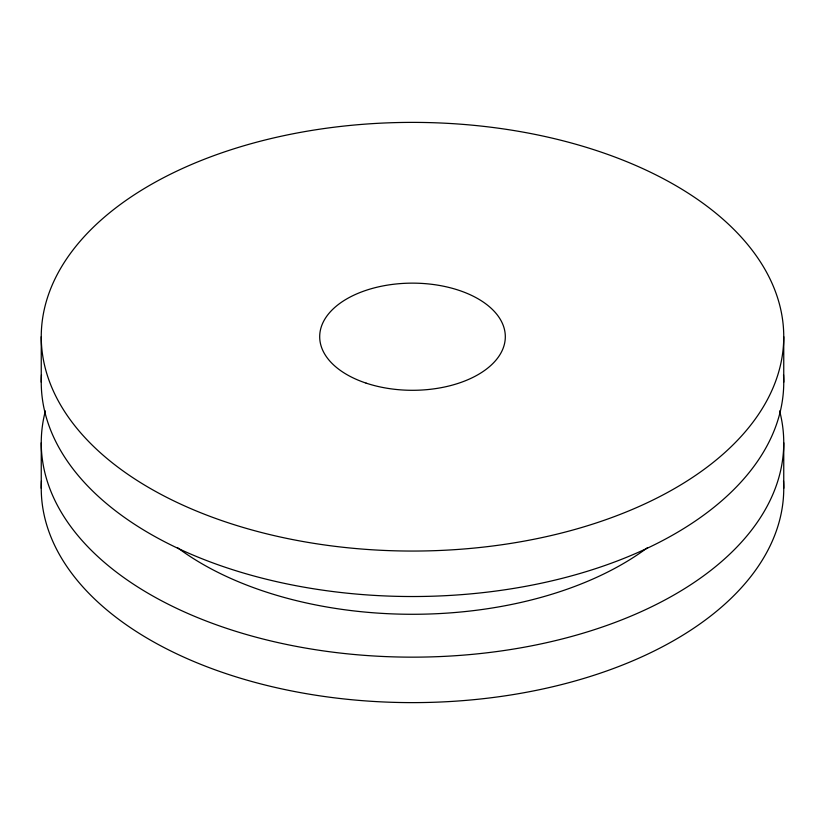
<?xml version="1.0" encoding="UTF-8"?>
<svg xmlns="http://www.w3.org/2000/svg" width="825" height="825" viewBox="0 0 825 825"><rect width="100%" height="100%" fill="white"/><g stroke="black" fill="none" stroke-linecap="round" stroke-linejoin="round"><path stroke-width="1.24" d="M783.75 336.713A371.25 214.335 0 0 1 226.875 522.338A371.25 214.335 0 0 1 226.875 151.099A371.25 214.335 0 0 1 783.75 336.713L783.75 382.192M783.75 442.808L783.75 488.287M41.25 336.713L41.25 382.192M41.25 442.808L41.25 488.287M783.533 480.892A371.25 214.335 0 0 1 412.5 702.622A371.25 214.335 0 0 1 41.467 480.892M647.646 547.553A297 171.476 0 0 1 177.354 547.553M779.625 410.953A371.25 214.335 0 0 1 412.5 657.154A371.25 214.335 0 0 1 45.375 410.953M783.533 374.798A371.25 214.335 0 0 1 412.5 596.527A371.25 214.335 0 0 1 41.467 374.798M366.094 383.12A92.812 53.584 0 0 0 505.312 336.713A92.812 53.584 0 0 0 366.094 290.317A92.812 53.584 0 0 0 366.094 383.12"/></g></svg>
